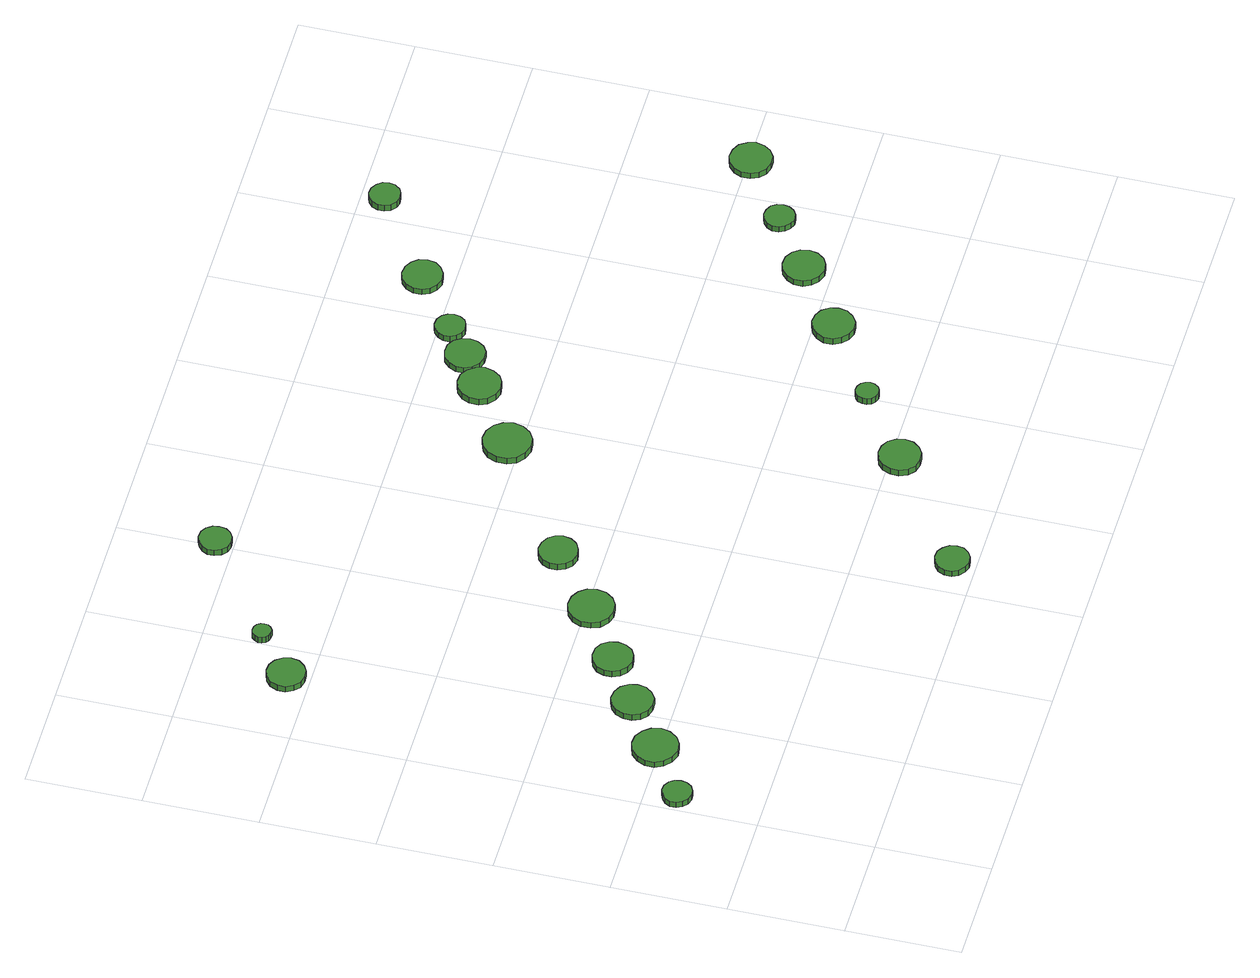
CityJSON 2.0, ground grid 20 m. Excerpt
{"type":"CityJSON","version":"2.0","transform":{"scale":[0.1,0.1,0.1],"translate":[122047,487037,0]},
"CityObjects":{
"tree1":{"type":"SolitaryVegetationObject","attributes":{"function":"something"},"geometry":[{"type":"MultiSurface","lod":"1","boundaries":[[[0,1,2,3,4,5,6,7,8,9,10,11,12,13,14]],[[15,16,17,18,19,20,21,22,23,24,25,26,27,28,29]],[[0,29,28,1]],[[1,28,27,2]],[[2,27,26,3]],[[3,26,25,4]],[[4,25,24,5]],[[5,24,23,6]],[[6,23,22,7]],[[7,22,21,8]],[[8,21,20,9]],[[9,20,19,10]],[[10,19,18,11]],[[11,18,17,12]],[[12,17,16,13]],[[13,16,15,14]],[[14,15,29,0]]]}]},
"tree2":{"type":"SolitaryVegetationObject","attributes":{"function":"something"},"geometry":[{"type":"MultiSurface","lod":"1","boundaries":[[[30,31,32,33,34,35,36,37,38,39,40,41,42,43,44]],[[45,46,47,48,49,50,51,52,53,54,55,56,57,58,59]],[[30,59,58,31]],[[31,58,57,32]],[[32,57,56,33]],[[33,56,55,34]],[[34,55,54,35]],[[35,54,53,36]],[[36,53,52,37]],[[37,52,51,38]],[[38,51,50,39]],[[39,50,49,40]],[[40,49,48,41]],[[41,48,47,42]],[[42,47,46,43]],[[43,46,45,44]],[[44,45,59,30]]]}]},
"tree3":{"type":"SolitaryVegetationObject","attributes":{"function":"something"},"geometry":[{"type":"MultiSurface","lod":"1","boundaries":[[[60,61,62,63,64,65,66,67,68,69,70,71,72,73,74]],[[75,76,77,78,79,80,81,82,83,84,85,86,87,88,89]],[[60,89,88,61]],[[61,88,87,62]],[[62,87,86,63]],[[63,86,85,64]],[[64,85,84,65]],[[65,84,83,66]],[[66,83,82,67]],[[67,82,81,68]],[[68,81,80,69]],[[69,80,79,70]],[[70,79,78,71]],[[71,78,77,72]],[[72,77,76,73]],[[73,76,75,74]],[[74,75,89,60]]]}]},
"tree4":{"type":"SolitaryVegetationObject","attributes":{"function":"something"},"geometry":[{"type":"MultiSurface","lod":"1","boundaries":[[[90,91,92,93,94,95,96,97,98,99,100,101,102,103,104]],[[105,106,107,108,109,110,111,112,113,114,115,116,117,118,119]],[[90,119,118,91]],[[91,118,117,92]],[[92,117,116,93]],[[93,116,115,94]],[[94,115,114,95]],[[95,114,113,96]],[[96,113,112,97]],[[97,112,111,98]],[[98,111,110,99]],[[99,110,109,100]],[[100,109,108,101]],[[101,108,107,102]],[[102,107,106,103]],[[103,106,105,104]],[[104,105,119,90]]]}]},
"tree5":{"type":"SolitaryVegetationObject","attributes":{"function":"something"},"geometry":[{"type":"MultiSurface","lod":"1","boundaries":[[[120,121,122,123,124,125,126,127,128,129,130,131,132,133,134]],[[135,136,137,138,139,140,141,142,143,144,145,146,147,148,149]],[[120,149,148,121]],[[121,148,147,122]],[[122,147,146,123]],[[123,146,145,124]],[[124,145,144,125]],[[125,144,143,126]],[[126,143,142,127]],[[127,142,141,128]],[[128,141,140,129]],[[129,140,139,130]],[[130,139,138,131]],[[131,138,137,132]],[[132,137,136,133]],[[133,136,135,134]],[[134,135,149,120]]]}]},
"tree6":{"type":"SolitaryVegetationObject","attributes":{"function":"something"},"geometry":[{"type":"MultiSurface","lod":"1","boundaries":[[[150,151,152,153,154,155,156,157,158,159,160,161,162,163,164]],[[165,166,167,168,169,170,171,172,173,174,175,176,177,178,179]],[[150,179,178,151]],[[151,178,177,152]],[[152,177,176,153]],[[153,176,175,154]],[[154,175,174,155]],[[155,174,173,156]],[[156,173,172,157]],[[157,172,171,158]],[[158,171,170,159]],[[159,170,169,160]],[[160,169,168,161]],[[161,168,167,162]],[[162,167,166,163]],[[163,166,165,164]],[[164,165,179,150]]]}]},
"tree7":{"type":"SolitaryVegetationObject","attributes":{"function":"something"},"geometry":[{"type":"MultiSurface","lod":"1","boundaries":[[[180,181,182,183,184,185,186,187,188,189,190,191,192,193,194]],[[195,196,197,198,199,200,201,202,203,204,205,206,207,208,209]],[[180,209,208,181]],[[181,208,207,182]],[[182,207,206,183]],[[183,206,205,184]],[[184,205,204,185]],[[185,204,203,186]],[[186,203,202,187]],[[187,202,201,188]],[[188,201,200,189]],[[189,200,199,190]],[[190,199,198,191]],[[191,198,197,192]],[[192,197,196,193]],[[193,196,195,194]],[[194,195,209,180]]]}]},
"tree8":{"type":"SolitaryVegetationObject","attributes":{"function":"something"},"geometry":[{"type":"MultiSurface","lod":"1","boundaries":[[[210,211,212,213,214,215,216,217,218,219,220,221,222,223,224]],[[225,226,227,228,229,230,231,232,233,234,235,236,237,238,239]],[[210,239,238,211]],[[211,238,237,212]],[[212,237,236,213]],[[213,236,235,214]],[[214,235,234,215]],[[215,234,233,216]],[[216,233,232,217]],[[217,232,231,218]],[[218,231,230,219]],[[219,230,229,220]],[[220,229,228,221]],[[221,228,227,222]],[[222,227,226,223]],[[223,226,225,224]],[[224,225,239,210]]]}]},
"tree9":{"type":"SolitaryVegetationObject","attributes":{"function":"something"},"geometry":[{"type":"MultiSurface","lod":"1","boundaries":[[[240,241,242,243,244,245,246,247,248,249,250,251,252,253,254]],[[255,256,257,258,259,260,261,262,263,264,265,266,267,268,269]],[[240,269,268,241]],[[241,268,267,242]],[[242,267,266,243]],[[243,266,265,244]],[[244,265,264,245]],[[245,264,263,246]],[[246,263,262,247]],[[247,262,261,248]],[[248,261,260,249]],[[249,260,259,250]],[[250,259,258,251]],[[251,258,257,252]],[[252,257,256,253]],[[253,256,255,254]],[[254,255,269,240]]]}]},
"tree10":{"type":"SolitaryVegetationObject","attributes":{"function":"something"},"geometry":[{"type":"MultiSurface","lod":"1","boundaries":[[[270,271,272,273,274,275,276,277,278,279,280,281,282,283,284]],[[285,286,287,288,289,290,291,292,293,294,295,296,297,298,299]],[[270,299,298,271]],[[271,298,297,272]],[[272,297,296,273]],[[273,296,295,274]],[[274,295,294,275]],[[275,294,293,276]],[[276,293,292,277]],[[277,292,291,278]],[[278,291,290,279]],[[279,290,289,280]],[[280,289,288,281]],[[281,288,287,282]],[[282,287,286,283]],[[283,286,285,284]],[[284,285,299,270]]]}]},
"tree11":{"type":"SolitaryVegetationObject","attributes":{"function":"something"},"geometry":[{"type":"MultiSurface","lod":"1","boundaries":[[[300,301,302,303,304,305,306,307,308,309,310,311,312,313,314]],[[315,316,317,318,319,320,321,322,323,324,325,326,327,328,329]],[[300,329,328,301]],[[301,328,327,302]],[[302,327,326,303]],[[303,326,325,304]],[[304,325,324,305]],[[305,324,323,306]],[[306,323,322,307]],[[307,322,321,308]],[[308,321,320,309]],[[309,320,319,310]],[[310,319,318,311]],[[311,318,317,312]],[[312,317,316,313]],[[313,316,315,314]],[[314,315,329,300]]]}]},
"tree12":{"type":"SolitaryVegetationObject","attributes":{"function":"something"},"geometry":[{"type":"MultiSurface","lod":"1","boundaries":[[[330,331,332,333,334,335,336,337,338,339,340,341,342,343,344]],[[345,346,347,348,349,350,351,352,353,354,355,356,357,358,359]],[[330,359,358,331]],[[331,358,357,332]],[[332,357,356,333]],[[333,356,355,334]],[[334,355,354,335]],[[335,354,353,336]],[[336,353,352,337]],[[337,352,351,338]],[[338,351,350,339]],[[339,350,349,340]],[[340,349,348,341]],[[341,348,347,342]],[[342,347,346,343]],[[343,346,345,344]],[[344,345,359,330]]]}]},
"tree13":{"type":"SolitaryVegetationObject","attributes":{"function":"something"},"geometry":[{"type":"MultiSurface","lod":"1","boundaries":[[[360,361,362,363,364,365,366,367,368,369,370,371,372,373,374]],[[375,376,377,378,379,380,381,382,383,384,385,386,387,388,389]],[[360,389,388,361]],[[361,388,387,362]],[[362,387,386,363]],[[363,386,385,364]],[[364,385,384,365]],[[365,384,383,366]],[[366,383,382,367]],[[367,382,381,368]],[[368,381,380,369]],[[369,380,379,370]],[[370,379,378,371]],[[371,378,377,372]],[[372,377,376,373]],[[373,376,375,374]],[[374,375,389,360]]]}]},
"tree14":{"type":"SolitaryVegetationObject","attributes":{"function":"something"},"geometry":[{"type":"MultiSurface","lod":"1","boundaries":[[[390,391,392,393,394,395,396,397,398,399,400,401,402,403,404]],[[405,406,407,408,409,410,411,412,413,414,415,416,417,418,419]],[[390,419,418,391]],[[391,418,417,392]],[[392,417,416,393]],[[393,416,415,394]],[[394,415,414,395]],[[395,414,413,396]],[[396,413,412,397]],[[397,412,411,398]],[[398,411,410,399]],[[399,410,409,400]],[[400,409,408,401]],[[401,408,407,402]],[[402,407,406,403]],[[403,406,405,404]],[[404,405,419,390]]]}]},
"tree15":{"type":"SolitaryVegetationObject","attributes":{"function":"something"},"geometry":[{"type":"MultiSurface","lod":"1","boundaries":[[[420,421,422,423,424,425,426,427,428,429,430,431,432,433,434]],[[435,436,437,438,439,440,441,442,443,444,445,446,447,448,449]],[[420,449,448,421]],[[421,448,447,422]],[[422,447,446,423]],[[423,446,445,424]],[[424,445,444,425]],[[425,444,443,426]],[[426,443,442,427]],[[427,442,441,428]],[[428,441,440,429]],[[429,440,439,430]],[[430,439,438,431]],[[431,438,437,432]],[[432,437,436,433]],[[433,436,435,434]],[[434,435,449,420]]]}]},
"tree16":{"type":"SolitaryVegetationObject","attributes":{"function":"something"},"geometry":[{"type":"MultiSurface","lod":"1","boundaries":[[[450,451,452,453,454,455,456,457,458,459,460,461,462,463,464]],[[465,466,467,468,469,470,471,472,473,474,475,476,477,478,479]],[[450,479,478,451]],[[451,478,477,452]],[[452,477,476,453]],[[453,476,475,454]],[[454,475,474,455]],[[455,474,473,456]],[[456,473,472,457]],[[457,472,471,458]],[[458,471,470,459]],[[459,470,469,460]],[[460,469,468,461]],[[461,468,467,462]],[[462,467,466,463]],[[463,466,465,464]],[[464,465,479,450]]]}]},
"tree17":{"type":"SolitaryVegetationObject","attributes":{"function":"something"},"geometry":[{"type":"MultiSurface","lod":"1","boundaries":[[[480,481,482,483,484,485,486,487,488,489,490,491,492,493,494]],[[495,496,497,498,499,500,501,502,503,504,505,506,507,508,509]],[[480,509,508,481]],[[481,508,507,482]],[[482,507,506,483]],[[483,506,505,484]],[[484,505,504,485]],[[485,504,503,486]],[[486,503,502,487]],[[487,502,501,488]],[[488,501,500,489]],[[489,500,499,490]],[[490,499,498,491]],[[491,498,497,492]],[[492,497,496,493]],[[493,496,495,494]],[[494,495,509,480]]]}]},
"tree18":{"type":"SolitaryVegetationObject","attributes":{"function":"something"},"geometry":[{"type":"MultiSurface","lod":"1","boundaries":[[[510,511,512,513,514,515,516,517,518,519,520,521,522,523,524]],[[525,526,527,528,529,530,531,532,533,534,535,536,537,538,539]],[[510,539,538,511]],[[511,538,537,512]],[[512,537,536,513]],[[513,536,535,514]],[[514,535,534,515]],[[515,534,533,516]],[[516,533,532,517]],[[517,532,531,518]],[[518,531,530,519]],[[519,530,529,520]],[[520,529,528,521]],[[521,528,527,522]],[[522,527,526,523]],[[523,526,525,524]],[[524,525,539,510]]]}]},
"tree19":{"type":"SolitaryVegetationObject","attributes":{"function":"something"},"geometry":[{"type":"MultiSurface","lod":"1","boundaries":[[[540,541,542,543,544,545,546,547,548,549,550,551,552,553,554]],[[555,556,557,558,559,560,561,562,563,564,565,566,567,568,569]],[[540,569,568,541]],[[541,568,567,542]],[[542,567,566,543]],[[543,566,565,544]],[[544,565,564,545]],[[545,564,563,546]],[[546,563,562,547]],[[547,562,561,548]],[[548,561,560,549]],[[549,560,559,550]],[[550,559,558,551]],[[551,558,557,552]],[[552,557,556,553]],[[553,556,555,554]],[[554,555,569,540]]]}]},
"tree20":{"type":"SolitaryVegetationObject","attributes":{"function":"something"},"geometry":[{"type":"MultiSurface","lod":"1","boundaries":[[[570,571,572,573,574,575,576,577,578,579,580,581,582,583,584]],[[585,586,587,588,589,590,591,592,593,594,595,596,597,598,599]],[[570,599,598,571]],[[571,598,597,572]],[[572,597,596,573]],[[573,596,595,574]],[[574,595,594,575]],[[575,594,593,576]],[[576,593,592,577]],[[577,592,591,578]],[[578,591,590,579]],[[579,590,589,580]],[[580,589,588,581]],[[581,588,587,582]],[[582,587,586,583]],[[583,586,585,584]],[[584,585,599,570]]]}]},
"tree21":{"type":"SolitaryVegetationObject","attributes":{"function":"something"},"geometry":[{"type":"MultiSurface","lod":"1","boundaries":[[[600,601,602,603,604,605,606,607,608,609,610,611,612,613,614]],[[615,616,617,618,619,620,621,622,623,624,625,626,627,628,629]],[[600,629,628,601]],[[601,628,627,602]],[[602,627,626,603]],[[603,626,625,604]],[[604,625,624,605]],[[605,624,623,606]],[[606,623,622,607]],[[607,622,621,608]],[[608,621,620,609]],[[609,620,619,610]],[[610,619,618,611]],[[611,618,617,612]],[[612,617,616,613]],[[613,616,615,614]],[[614,615,629,600]]]}]},
"tree22":{"type":"SolitaryVegetationObject","attributes":{"function":"something"},"geometry":[{"type":"MultiSurface","lod":"1","boundaries":[[[630,631,632,633,634,635,636,637,638,639,640,641,642,643,644]],[[645,646,647,648,649,650,651,652,653,654,655,656,657,658,659]],[[630,659,658,631]],[[631,658,657,632]],[[632,657,656,633]],[[633,656,655,634]],[[634,655,654,635]],[[635,654,653,636]],[[636,653,652,637]],[[637,652,651,638]],[[638,651,650,639]],[[639,650,649,640]],[[640,649,648,641]],[[641,648,647,642]],[[642,647,646,643]],[[643,646,645,644]],[[644,645,659,630]]]}]}
},
"vertices":[
[58,346,14],[56,357,14],[50,365,14],[40,371,14],[30,372,14],[20,368,14],[12,361,14],[7,352,14],[7,341,14],[12,331,14],[20,324,14],[30,321,14],[40,322,14],[50,327,14],[56,336,14],[56,336,2],[50,327,2],[40,322,2],[30,321,2],[20,324,2],[12,331,2],[7,341,2],[7,352,2],[12,361,2],[20,368,2],[30,372,2],[40,371,2],[50,365,2],[56,357,2],[58,346,2],
[167,408,14],[163,424,14],[153,437,14],[139,446,14],[123,447,14],[107,442,14],[95,431,14],[88,416,14],[88,400,14],[95,385,14],[107,374,14],[123,368,14],[139,370,14],[153,378,14],[163,392,14],[163,392,2],[153,378,2],[139,370,2],[123,368,2],[107,374,2],[95,385,2],[88,400,2],[88,416,2],[95,431,2],[107,442,2],[123,447,2],[139,446,2],[153,437,2],[163,424,2],[167,408,2],
[255,471,14],[252,485,14],[243,498,14],[230,505,14],[215,507,14],[201,502,14],[190,492,14],[184,478,14],[184,463,14],[190,449,14],[201,439,14],[215,435,14],[230,436,14],[243,444,14],[252,456,14],[252,456,2],[243,444,2],[230,436,2],[215,435,2],[201,439,2],[190,449,2],[184,463,2],[184,478,2],[190,492,2],[201,502,2],[215,507,2],[230,505,2],[243,498,2],[252,485,2],[255,471,2],
[165,1040,20],[162,1053,20],[153,1065,20],[141,1072,20],[128,1073,20],[114,1069,20],[104,1060,20],[98,1047,20],[98,1033,20],[104,1020,20],[114,1011,20],[128,1007,20],[141,1008,20],[153,1015,20],[162,1026,20],[162,1026,8],[153,1015,8],[141,1008,8],[128,1007,8],[114,1011,8],[104,1020,8],[98,1033,8],[98,1047,8],[104,1060,8],[114,1069,8],[128,1073,8],[141,1072,8],[153,1065,8],[162,1053,8],[165,1040,8],
[340,527,16],[337,541,16],[329,553,16],[316,560,16],[302,561,16],[288,557,16],[277,547,16],[272,534,16],[272,520,16],[277,507,16],[288,497,16],[302,492,16],[316,494,16],[329,501,16],[337,513,16],[337,513,3],[329,501,3],[316,494,3],[302,492,3],[288,497,3],[277,507,3],[272,520,3],[272,534,3],[277,547,3],[288,557,3],[302,561,3],[316,560,3],[329,553,3],[337,541,3],[340,527,3],
[234,1104,16],[233,1110,16],[229,1116,16],[223,1119,16],[216,1120,16],[210,1118,16],[205,1113,16],[202,1107,16],[202,1100,16],[205,1094,16],[210,1090,16],[216,1088,16],[223,1088,16],[229,1092,16],[233,1097,16],[233,1097,3],[229,1092,3],[223,1088,3],[216,1088,3],[210,1090,3],[205,1094,3],[202,1100,3],[202,1107,3],[205,1113,3],[210,1118,3],[216,1120,3],[223,1119,3],[229,1116,3],[233,1110,3],[234,1104,3],
[449,591,16],[446,607,16],[436,620,16],[422,628,16],[405,630,16],[390,625,16],[377,614,16],[371,599,16],[371,582,16],[377,567,16],[390,556,16],[405,551,16],[422,553,16],[436,561,16],[446,575,16],[446,575,4],[436,561,4],[422,553,4],[405,551,4],[390,556,4],[377,567,4],[371,582,4],[371,599,4],[377,614,4],[390,625,4],[405,630,4],[422,628,4],[436,620,4],[446,607,4],[449,591,4],
[692,39,20],[690,51,20],[682,61,20],[672,68,20],[659,69,20],[648,65,20],[638,57,20],[633,46,20],[633,33,20],[638,22,20],[648,14,20],[659,10,20],[672,11,20],[682,17,20],[690,27,20],[690,27,8],[682,17,8],[672,11,8],[659,10,8],[648,14,8],[638,22,8],[633,33,8],[633,46,8],[638,57,8],[648,65,8],[659,69,8],[672,68,8],[682,61,8],[690,51,8],[692,39,8],
[550,675,21],[547,688,21],[539,699,21],[526,706,21],[513,708,21],[499,704,21],[489,694,21],[483,682,21],[483,668,21],[489,655,21],[499,646,21],[513,641,21],[526,643,21],[539,650,21],[547,661,21],[547,661,8],[539,650,8],[526,643,8],[513,641,8],[499,646,8],[489,655,8],[483,668,8],[483,682,8],[489,694,8],[499,704,8],[513,708,8],[526,706,8],[539,699,8],[547,688,8],[550,675,8],
[432,1232,17],[430,1243,17],[423,1253,17],[413,1259,17],[401,1260,17],[390,1256,17],[381,1248,17],[376,1238,17],[376,1226,17],[381,1215,17],[390,1207,17],[401,1204,17],[413,1205,17],[423,1211,17],[430,1220,17],[430,1220,5],[423,1211,5],[413,1205,5],[401,1204,5],[390,1207,5],[381,1215,5],[376,1226,5],[376,1238,5],[381,1248,5],[390,1256,5],[401,1260,5],[413,1259,5],[423,1253,5],[430,1243,5],[432,1232,5],
[909,184,20],[906,198,20],[897,211,20],[884,218,20],[869,220,20],[854,215,20],[843,205,20],[837,191,20],[837,176,20],[843,162,20],[854,152,20],[869,148,20],[884,149,20],[897,157,20],[906,169,20],[906,169,7],[897,157,7],[884,149,7],[869,148,7],[854,152,7],[843,162,7],[837,176,7],[837,191,7],[843,205,7],[854,215,7],[869,220,7],[884,218,7],[897,211,7],[906,198,7],[909,184,7],
[787,821,16],[783,838,16],[773,852,16],[758,861,16],[741,863,16],[724,857,16],[711,846,16],[704,830,16],[704,812,16],[711,796,16],[724,785,16],[741,779,16],[758,781,16],[773,790,16],[783,804,16],[783,804,3],[773,790,3],[758,781,3],[741,779,3],[724,785,3],[711,796,3],[704,812,3],[704,830,3],[711,846,3],[724,857,3],[741,863,3],[758,861,3],[773,852,3],[783,838,3],[787,821,3],
[1023,273,19],[1021,281,19],[1016,288,19],[1009,292,19],[1001,293,19],[993,290,19],[987,285,19],[984,277,19],[984,269,19],[987,261,19],[993,256,19],[1001,253,19],[1009,254,19],[1016,258,19],[1021,265,19],[1021,265,6],[1016,258,6],[1009,254,6],[1001,253,6],[993,256,6],[987,261,6],[984,269,6],[984,277,6],[987,285,6],[993,290,6],[1001,293,6],[1009,292,6],[1016,288,6],[1021,281,6],[1023,273,6],
[900,899,15],[896,914,15],[887,927,15],[874,935,15],[858,936,15],[844,932,15],[832,921,15],[826,907,15],[826,891,15],[832,877,15],[844,867,15],[858,862,15],[874,864,15],[887,871,15],[896,884,15],[896,884,2],[887,871,2],[874,864,2],[858,862,2],[844,867,2],[832,877,2],[826,891,2],[826,907,2],[832,921,2],[844,932,2],[858,936,2],[874,935,2],[887,927,2],[896,914,2],[900,899,2],
[958,940,15],[955,954,15],[947,966,15],[935,973,15],[920,974,15],[907,970,15],[896,960,15],[890,947,15],[890,933,15],[896,920,15],[907,910,15],[920,906,15],[935,907,15],[947,914,15],[955,926,15],[955,926,3],[947,914,3],[935,907,3],[920,906,3],[907,910,3],[896,920,3],[890,933,3],[890,947,3],[896,960,3],[907,970,3],[920,974,3],[935,973,3],[947,966,3],[955,954,3],[958,940,3],
[1174,366,21],[1171,380,21],[1162,393,21],[1149,400,21],[1134,402,21],[1120,397,21],[1109,387,21],[1102,373,21],[1102,358,21],[1109,344,21],[1120,334,21],[1134,329,21],[1149,331,21],[1162,339,21],[1171,351,21],[1171,351,8],[1162,339,8],[1149,331,8],[1134,329,8],[1120,334,8],[1109,344,8],[1102,358,8],[1102,373,8],[1109,387,8],[1120,397,8],[1134,402,8],[1149,400,8],[1162,393,8],[1171,380,8],[1174,366,8],
[1006,980,15],[1004,990,15],[998,999,15],[988,1005,15],[977,1006,15],[967,1003,15],[959,995,15],[954,985,15],[954,974,15],[959,964,15],[967,957,15],[977,953,15],[988,955,15],[998,960,15],[1004,969,15],[1004,969,3],[998,960,3],[988,955,3],[977,953,3],[967,957,3],[959,964,3],[954,974,3],[954,985,3],[959,995,3],[967,1003,3],[977,1006,3],[988,1005,3],[998,999,3],[1004,990,3],[1006,980,3],
[1293,447,19],[1290,462,19],[1281,474,19],[1268,482,19],[1253,483,19],[1239,479,19],[1228,468,19],[1221,455,19],[1221,440,19],[1228,426,19],[1239,416,19],[1253,411,19],[1268,413,19],[1281,420,19],[1290,432,19],[1290,432,7],[1281,420,7],[1268,413,7],[1253,411,7],[1239,416,7],[1228,426,7],[1221,440,7],[1221,455,7],[1228,468,7],[1239,479,7],[1253,483,7],[1268,482,7],[1281,474,7],[1290,462,7],[1293,447,7],
[1117,1054,15],[1114,1068,15],[1105,1079,15],[1093,1086,15],[1078,1088,15],[1065,1084,15],[1054,1074,15],[1048,1061,15],[1048,1046,15],[1054,1033,15],[1065,1024,15],[1078,1019,15],[1093,1021,15],[1105,1028,15],[1114,1039,15],[1114,1039,3],[1105,1028,3],[1093,1021,3],[1078,1019,3],[1065,1024,3],[1054,1033,3],[1048,1046,3],[1048,1061,3],[1054,1074,3],[1065,1084,3],[1078,1088,3],[1093,1086,3],[1105,1079,3],[1114,1068,3],[1117,1054,3],
[1385,515,18],[1383,526,18],[1377,535,18],[1367,540,18],[1356,542,18],[1346,538,18],[1338,531,18],[1333,521,18],[1333,510,18],[1338,500,18],[1346,493,18],[1356,489,18],[1367,490,18],[1377,496,18],[1383,505,18],[1383,505,6],[1377,496,6],[1367,490,6],[1356,489,6],[1346,493,6],[1338,500,6],[1333,510,6],[1333,521,6],[1338,531,6],[1346,538,6],[1356,542,6],[1367,540,6],[1377,535,6],[1383,526,6],[1385,515,6],
[1273,1160,15],[1271,1171,15],[1264,1180,15],[1254,1186,15],[1243,1187,15],[1233,1184,15],[1224,1176,15],[1220,1166,15],[1220,1155,15],[1224,1145,15],[1233,1137,15],[1243,1134,15],[1254,1135,15],[1264,1140,15],[1271,1149,15],[1271,1149,2],[1264,1140,2],[1254,1135,2],[1243,1134,2],[1233,1137,2],[1224,1145,2],[1220,1155,2],[1220,1166,2],[1224,1176,2],[1233,1184,2],[1243,1187,2],[1254,1186,2],[1264,1180,2],[1271,1171,2],[1273,1160,2],
[1514,595,17],[1510,609,17],[1502,622,17],[1488,629,17],[1473,631,17],[1459,626,17],[1448,616,17],[1442,602,17],[1442,587,17],[1448,573,17],[1459,563,17],[1473,559,17],[1488,560,17],[1502,568,17],[1510,580,17],[1510,580,5],[1502,568,5],[1488,560,5],[1473,559,5],[1459,563,5],[1448,573,5],[1442,587,5],[1442,602,5],[1448,616,5],[1459,626,5],[1473,631,5],[1488,629,5],[1502,622,5],[1510,609,5],[1514,595,5]
]}
